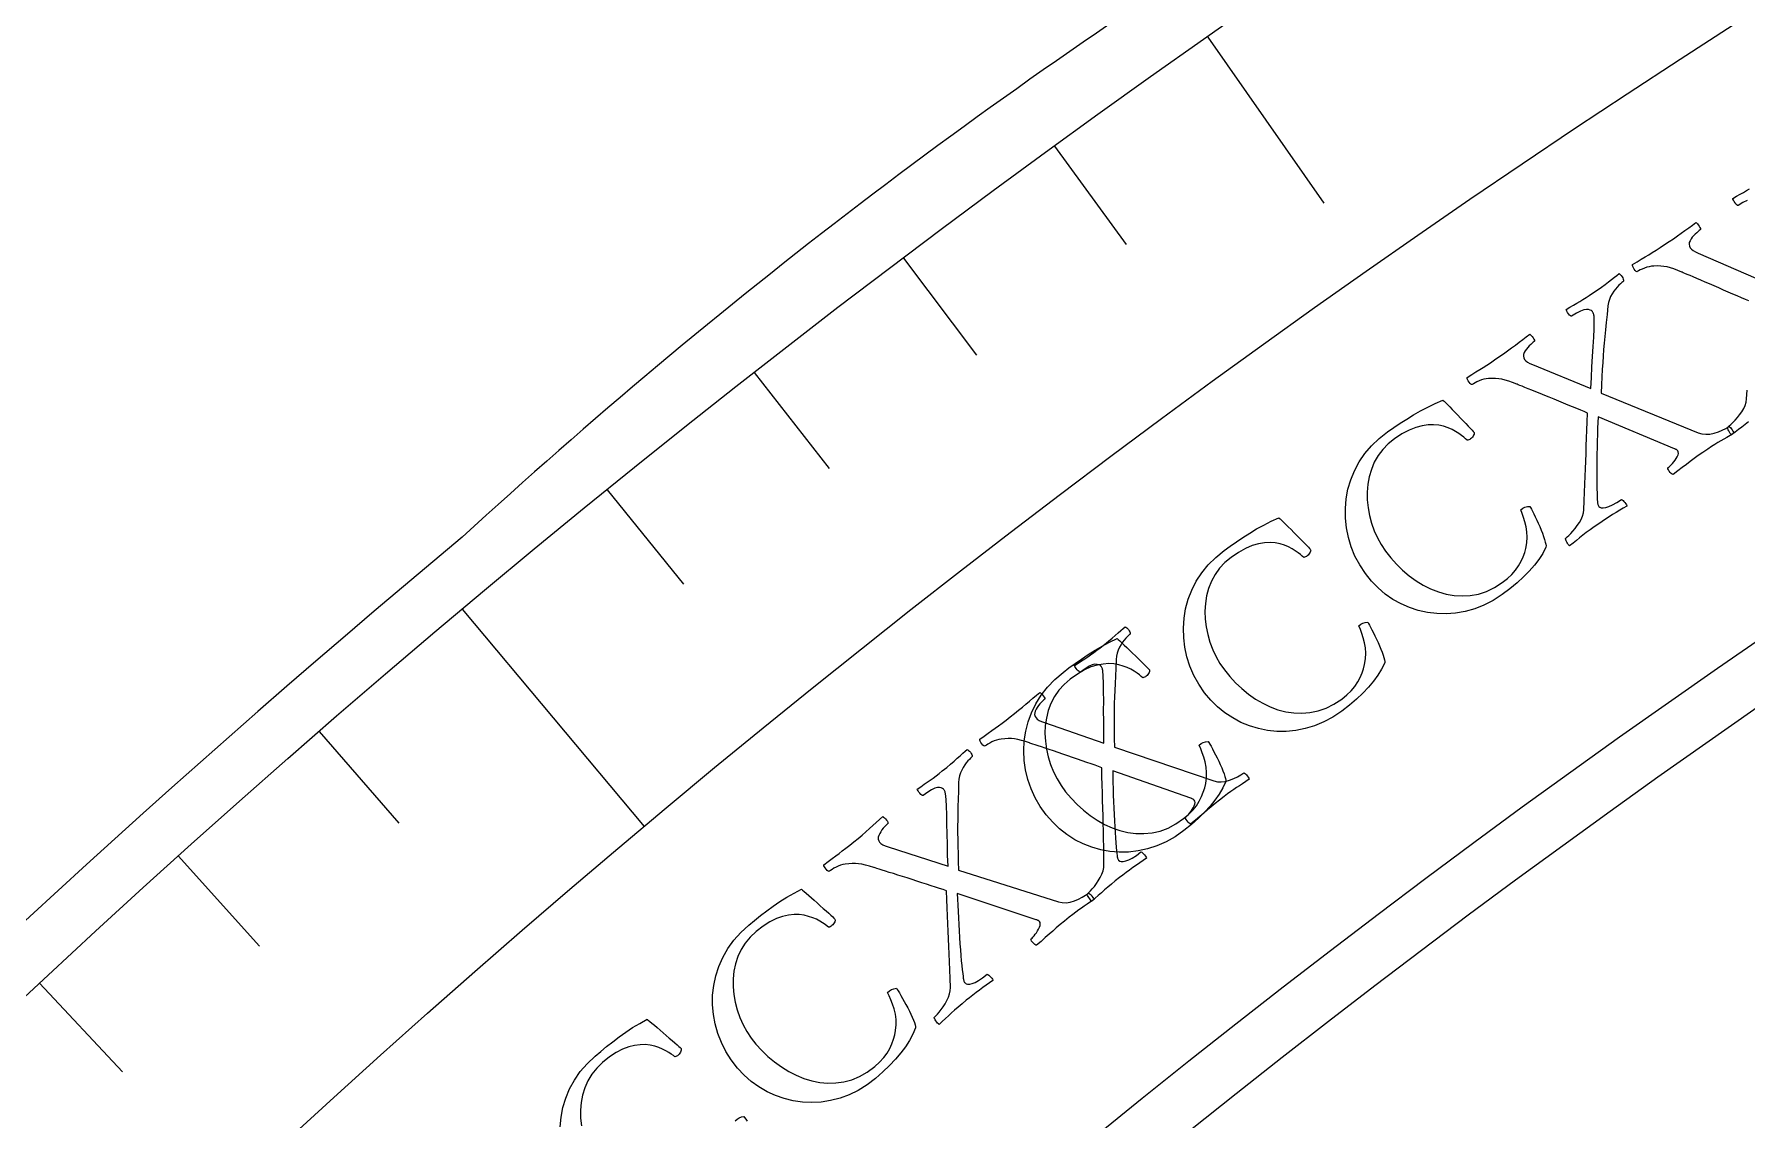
# Model space of a CAD drawing. Header units: millimetres. Extents: x -76 to 76, y -76 to 86.
# Drawn here: x -51.6 to -39.59, y 54.34 to 61.96 of the extents above; entities that cross this region are included whole.
import ezdxf

# ---------------------------------------------------------------- set-up
doc = ezdxf.new("R2010")
doc.units = ezdxf.units.MM
for name, color, linetype in [('CUT_INNER', 6, 'Continuous'), ('CUT_OUTER', 1, 'Continuous'), ('ENGRAVE', 7, 'Continuous'), ('ENGRAVE_FINE', 8, 'Continuous'), ('TEXT', 5, 'Continuous')]:
    doc.layers.add(name, color=color, linetype=linetype)

msp = doc.modelspace()

# ---------------------------------------------------------------- linework, layer by layer
at = {"layer": 'CUT_INNER'}
msp.add_arc((0.0001, -0.0002), 69.5399, 92.274707, 357.539245, dxfattribs=at)
at = {"layer": 'CUT_OUTER'}
for centre, radius, start, end in [((-21.6708, 29.1178), 39.8042, 122.09009, 132.57587), ((-0.0065, 0.0056), 75.9914, 129.752458, 142.734774)]:
    msp.add_arc(centre, radius, start, end, dxfattribs=at)
at = {"layer": 'ENGRAVE'}
for points in [[(-43.3695, 61.9381), (-42.5543, 60.7739)], [(-48.6027, 57.9225), (-47.3238, 56.3983)]]:
    msp.add_lwpolyline(points, dxfattribs=at)
for radius in [75.6124, 73.6227, 69.9276]:
    msp.add_circle((0, 0), radius, dxfattribs=at)
at = {"layer": 'ENGRAVE_FINE'}
for points in [[(-44.4439, 61.1717), (-43.9426, 60.4819)], [(-45.5047, 60.3867), (-44.9915, 59.7057)], [(-46.5516, 59.5834), (-46.0267, 58.9114)], [(-47.5844, 58.7619), (-47.0478, 58.0992)], [(-49.6062, 57.0654), (-49.0468, 56.4218)], [(-50.5946, 56.191), (-50.024, 55.5573)], [(-51.5675, 55.2994), (-50.986, 54.6758)]]:
    msp.add_lwpolyline(points, dxfattribs=at)
at = {"layer": 'TEXT'}
for points in [[(-39.5847, 60.7926), (-39.6139, 60.7779), (-39.6482, 60.7569), (-39.652, 60.7574), (-39.6567, 60.7605), (-39.6624, 60.7664), (-39.669, 60.775), (-39.6754, 60.7844), (-39.6803, 60.7927), (-39.6836, 60.8), (-39.6855, 60.8062), (-39.6589, 60.821), (-39.6339, 60.835), (-39.6104, 60.8482), (-39.5885, 60.8605), (-39.5669, 60.8729)], [(-39.5723, 60.0862), (-39.5966, 60.0971), (-39.6237, 60.1089), (-39.6535, 60.1217), (-39.6849, 60.1351), (-39.7169, 60.1489), (-39.7495, 60.1631), (-39.7827, 60.1777), (-39.8157, 60.1922), (-39.8477, 60.2061), (-39.8787, 60.2194), (-39.9086, 60.2321), (-39.9367, 60.2439), (-39.9621, 60.2546), (-39.9849, 60.2642), (-40.005, 60.2727), (-40.0215, 60.2796), (-40.0332, 60.2846), (-40.0403, 60.2875), (-40.0426, 60.2885), (-40.0713, 60.3009), (-40.0979, 60.3111), (-40.1227, 60.3191), (-40.1455, 60.3248), (-40.1677, 60.3287), (-40.1907, 60.3311), (-40.2145, 60.332), (-40.239, 60.3314), (-40.2555, 60.33), (-40.272, 60.327), (-40.2886, 60.3225), (-40.3054, 60.3165), (-40.3212, 60.3099), (-40.3347, 60.3037), (-40.346, 60.2977), (-40.3552, 60.2922), (-40.3592, 60.2914), (-40.3641, 60.2939), (-40.3699, 60.2996), (-40.3765, 60.3086), (-40.3826, 60.3186), (-40.3866, 60.3274), (-40.3885, 60.3351), (-40.3883, 60.3416), (-40.3566, 60.3615), (-40.3272, 60.3796), (-40.3, 60.3961), (-40.2752, 60.4108), (-40.2503, 60.4257), (-40.2234, 60.4424), (-40.1943, 60.461), (-40.1631, 60.4816), (-40.1631, 60.4816), (-40.1316, 60.5027), (-40.1016, 60.5233), (-40.0732, 60.5433), (-40.0463, 60.5628), (-40.0203, 60.5818), (-39.9944, 60.6005), (-39.9687, 60.619), (-39.9432, 60.6372), (-39.9387, 60.6338), (-39.9334, 60.6283), (-39.9275, 60.6208), (-39.9208, 60.6112), (-39.9152, 60.6016), (-39.9121, 60.594), (-39.9117, 60.5885), (-39.914, 60.5851), (-39.9209, 60.5802), (-39.929, 60.5737), (-39.9383, 60.5655), (-39.9488, 60.5558), (-39.9594, 60.545), (-39.969, 60.5336), (-39.9775, 60.5216), (-39.985, 60.509), (-39.9901, 60.4963), (-39.9916, 60.4839), (-39.9895, 60.4719), (-39.9837, 60.4602), (-39.9754, 60.4506), (-39.9633, 60.4412), (-39.9476, 60.432), (-39.9282, 60.423), (-39.5225, 60.2473)], [(-39.5746, 59.2369), (-39.5988, 59.2191), (-39.6218, 59.2017), (-39.6452, 59.1839), (-39.6689, 59.1656), (-39.693, 59.147), (-39.6977, 59.1511), (-39.7025, 59.1569), (-39.7073, 59.1645), (-39.7122, 59.1738), (-39.7165, 59.1829), (-39.7197, 59.1902), (-39.7217, 59.1955), (-39.7226, 59.1988), (-39.7176, 59.2027), (-39.7094, 59.2099), (-39.6981, 59.2203), (-39.6837, 59.2338), (-39.6679, 59.2499), (-39.6523, 59.2677), (-39.6369, 59.2872), (-39.6217, 59.3086), (-39.6083, 59.3308), (-39.5984, 59.3532), (-39.5918, 59.3757), (-39.5887, 59.3983), (-39.5845, 59.4611)], [(-47.9131, 54.2898), (-47.9072, 54.3579), (-47.8943, 54.425), (-47.8744, 54.4908), (-47.8475, 54.5555), (-47.8136, 54.618), (-47.7726, 54.6772), (-47.7247, 54.7331), (-47.6696, 54.7857), (-47.6696, 54.7857), (-47.6298, 54.8197), (-47.5883, 54.8536), (-47.5452, 54.8874), (-47.5005, 54.9212), (-47.4541, 54.9543), (-47.4059, 54.986), (-47.3561, 55.0163), (-47.3045, 55.0453), (-47.3024, 55.0435), (-47.296, 55.0382), (-47.2853, 55.0294), (-47.2704, 55.0171), (-47.2527, 55.0024), (-47.2337, 54.9863), (-47.2133, 54.9689), (-47.1917, 54.9502), (-47.1699, 54.9313), (-47.149, 54.9133), (-47.1292, 54.8962), (-47.1102, 54.8801), (-47.0938, 54.866), (-47.0812, 54.8549), (-47.0726, 54.847), (-47.0679, 54.8422), (-47.0651, 54.839), (-47.0639, 54.8344), (-47.0644, 54.8284), (-47.0665, 54.821), (-47.0699, 54.8132), (-47.0742, 54.806), (-47.0793, 54.7995), (-47.0854, 54.7936), (-47.0911, 54.7891), (-47.097, 54.7857), (-47.103, 54.7832), (-47.1091, 54.7816), (-47.1199, 54.7898), (-47.134, 54.7995), (-47.1512, 54.8106), (-47.1716, 54.8231), (-47.1951, 54.8355), (-47.2213, 54.8463), (-47.2503, 54.8553), (-47.2822, 54.8626), (-47.3165, 54.8667), (-47.3531, 54.8663), (-47.392, 54.8612), (-47.4332, 54.8516), (-47.4764, 54.8357), (-47.5214, 54.8121), (-47.5682, 54.7807), (-47.6169, 54.7415), (-47.6576, 54.7017), (-47.6919, 54.6588), (-47.7199, 54.6128), (-47.7416, 54.5636), (-47.7573, 54.5122), (-47.7674, 54.4597), (-47.772, 54.406), (-47.7711, 54.3511), (-47.765, 54.2961)], [(-46.6862, 54.3323), (-46.6731, 54.3442), (-46.6586, 54.3532), (-46.6426, 54.3592), (-46.6251, 54.3623), (-46.6194, 54.3549), (-46.612, 54.3441), (-46.6029, 54.3299)]]:
    msp.add_lwpolyline(points, dxfattribs=at)
for points in [[(-41.3256, 59.6933), (-41.2945, 59.715), (-41.2649, 59.7362), (-41.2369, 59.7568), (-41.2104, 59.7767), (-41.1848, 59.7962), (-41.1593, 59.8155), (-41.134, 59.8344), (-41.1087, 59.8531), (-41.1042, 59.8498), (-41.0988, 59.8445), (-41.0928, 59.837), (-41.0859, 59.8276), (-41.0801, 59.818), (-41.0769, 59.8106), (-41.0764, 59.8051), (-41.0786, 59.8017), (-41.0854, 59.7966), (-41.0934, 59.7899), (-41.1025, 59.7816), (-41.1128, 59.7717), (-41.1232, 59.7607), (-41.1326, 59.7491), (-41.1408, 59.7369), (-41.1481, 59.7242), (-41.153, 59.7114), (-41.1542, 59.699), (-41.1518, 59.687), (-41.1458, 59.6754), (-41.1373, 59.6659), (-41.1251, 59.6567), (-41.1092, 59.6479), (-41.0896, 59.6393), (-40.6806, 59.4715), (-40.677, 59.5487), (-40.6732, 59.6238), (-40.6692, 59.6969), (-40.6649, 59.7677), (-40.6612, 59.8334), (-40.6589, 59.8907), (-40.6581, 59.9396), (-40.6586, 59.9802), (-40.6592, 59.9862), (-40.6604, 59.9918), (-40.6621, 59.9971), (-40.6643, 60.002), (-40.6666, 60.0062), (-40.6684, 60.0095), (-40.6697, 60.0118), (-40.6706, 60.0131), (-40.6762, 60.0186), (-40.6849, 60.0227), (-40.6965, 60.0254), (-40.711, 60.0268), (-40.7297, 60.0243), (-40.7534, 60.0154), (-40.7822, 60.0001), (-40.8162, 59.9785), (-40.8199, 59.9789), (-40.8247, 59.982), (-40.8305, 59.9878), (-40.8373, 59.9962), (-40.8439, 60.0055), (-40.8489, 60.0137), (-40.8524, 60.0209), (-40.8544, 60.027), (-40.8281, 60.0424), (-40.8034, 60.0569), (-40.7801, 60.0705), (-40.7584, 60.0832), (-40.7371, 60.096), (-40.715, 60.1098), (-40.6921, 60.1246), (-40.6684, 60.1404), (-40.6359, 60.1626), (-40.6065, 60.1835), (-40.58, 60.203), (-40.5564, 60.2211), (-40.5353, 60.2377), (-40.5161, 60.2527), (-40.4987, 60.2662), (-40.4831, 60.278), (-40.4787, 60.2749), (-40.4737, 60.2703), (-40.4682, 60.2641), (-40.4621, 60.2563), (-40.4567, 60.248), (-40.4533, 60.2399), (-40.4518, 60.232), (-40.4523, 60.2245), (-40.457, 60.2209), (-40.4639, 60.2151), (-40.473, 60.207), (-40.4842, 60.1966), (-40.4965, 60.1842), (-40.5085, 60.1701), (-40.5203, 60.1541), (-40.5319, 60.1364), (-40.5423, 60.1171), (-40.5507, 60.0965), (-40.557, 60.0745), (-40.5613, 60.0512), (-40.5673, 59.9913), (-40.5729, 59.9355), (-40.5782, 59.8838), (-40.5831, 59.8362), (-40.5875, 59.7906), (-40.5915, 59.7451), (-40.595, 59.6995), (-40.5979, 59.654), (-40.6006, 59.6063), (-40.6033, 59.5545), (-40.606, 59.4985), (-40.6087, 59.4382), (-39.9269, 59.1612), (-39.9014, 59.1534), (-39.8744, 59.1505), (-39.8459, 59.1524), (-39.8158, 59.1592), (-39.7862, 59.169), (-39.7591, 59.1801), (-39.7344, 59.1923), (-39.7121, 59.2059), (-39.7069, 59.2031), (-39.7015, 59.1982), (-39.6959, 59.1913), (-39.6899, 59.1823), (-39.6846, 59.1733), (-39.6807, 59.1661), (-39.6782, 59.1609), (-39.6772, 59.1576), (-39.7029, 59.1428), (-39.7268, 59.1291), (-39.7488, 59.1164), (-39.769, 59.1048), (-39.7892, 59.0929), (-39.8111, 59.0794), (-39.8348, 59.0641), (-39.8602, 59.0472), (-39.8949, 59.0236), (-39.927, 59.0011), (-39.9566, 58.9799), (-39.9836, 58.9599), (-40.0105, 58.9396), (-40.0396, 58.9177), (-40.0709, 58.8941), (-40.1044, 58.8688), (-40.1105, 58.8711), (-40.1169, 58.8758), (-40.1236, 58.8828), (-40.1306, 58.8921), (-40.1364, 58.9016), (-40.1396, 58.9091), (-40.1401, 58.9146), (-40.1379, 58.918), (-40.1321, 58.9224), (-40.1251, 58.9287), (-40.1168, 58.9367), (-40.1074, 58.9465), (-40.0978, 58.9574), (-40.0891, 58.9689), (-40.0812, 58.9809), (-40.0742, 58.9935), (-40.069, 59.0057), (-40.0669, 59.0167), (-40.0678, 59.0265), (-40.0717, 59.035), (-40.0731, 59.0368), (-40.0752, 59.0387), (-40.0777, 59.0408), (-40.0809, 59.0429), (-40.0842, 59.0449), (-40.0874, 59.0465), (-40.0905, 59.0476), (-40.0936, 59.0484), (-40.6306, 59.2738), (-40.6324, 59.2342), (-40.634, 59.1926), (-40.6354, 59.149), (-40.6365, 59.1035), (-40.6374, 59.0573), (-40.6382, 59.0117), (-40.6388, 58.9667), (-40.6394, 58.9222), (-40.6396, 58.8793), (-40.6396, 58.8393), (-40.6392, 58.8022), (-40.6385, 58.7678), (-40.6376, 58.7374), (-40.6367, 58.7121), (-40.6358, 58.6921), (-40.635, 58.6771), (-40.6346, 58.6745), (-40.6342, 58.6712), (-40.6336, 58.6674), (-40.633, 58.663), (-40.632, 58.6584), (-40.6304, 58.6538), (-40.6283, 58.6493), (-40.6256, 58.6449), (-40.6184, 58.6385), (-40.6077, 58.6349), (-40.5936, 58.6343), (-40.576, 58.6365), (-40.5546, 58.6428), (-40.5292, 58.6544), (-40.4996, 58.6711), (-40.466, 58.6931), (-40.4607, 58.6905), (-40.4549, 58.6859), (-40.4486, 58.6795), (-40.4418, 58.6711), (-40.4357, 58.6626), (-40.4315, 58.6556), (-40.4291, 58.6503), (-40.4287, 58.6465), (-40.4535, 58.632), (-40.4784, 58.6171), (-40.5034, 58.602), (-40.5286, 58.5866), (-40.5536, 58.571), (-40.5782, 58.5552), (-40.6023, 58.5392), (-40.626, 58.523), (-40.6577, 58.5008), (-40.6867, 58.4798), (-40.7132, 58.4602), (-40.737, 58.4419), (-40.7596, 58.4241), (-40.7827, 58.4058), (-40.806, 58.3872), (-40.8298, 58.3681), (-40.8346, 58.3721), (-40.8395, 58.3778), (-40.8445, 58.3853), (-40.8495, 58.3944), (-40.854, 58.4035), (-40.8573, 58.4107), (-40.8595, 58.4159), (-40.8604, 58.4193), (-40.8554, 58.4233), (-40.8474, 58.4306), (-40.8363, 58.4412), (-40.8222, 58.455), (-40.8067, 58.4714), (-40.7914, 58.4895), (-40.7764, 58.5093), (-40.7616, 58.531), (-40.7487, 58.5535), (-40.7392, 58.5761), (-40.7331, 58.5987), (-40.7303, 58.6213), (-40.7274, 58.6842), (-40.7247, 58.7443), (-40.7223, 58.8015), (-40.7201, 58.856), (-40.7182, 58.9091), (-40.7164, 58.9623), (-40.7148, 59.0155), (-40.7133, 59.0687), (-40.7117, 59.1231), (-40.7099, 59.1797), (-40.7078, 59.2387), (-40.7054, 59.2998), (-40.7273, 59.3094), (-40.7518, 59.3199), (-40.7791, 59.3312), (-40.8091, 59.3433), (-40.8408, 59.3561), (-40.8731, 59.3693), (-40.906, 59.3829), (-40.9395, 59.3968), (-40.9727, 59.4107), (-41.005, 59.424), (-41.0362, 59.4366), (-41.0664, 59.4487), (-41.0947, 59.46), (-41.1203, 59.4702), (-41.1433, 59.4794), (-41.1636, 59.4875), (-41.1801, 59.4941), (-41.192, 59.4988), (-41.1991, 59.5017), (-41.2014, 59.5026), (-41.2303, 59.5145), (-41.2572, 59.5241), (-41.2821, 59.5316), (-41.305, 59.5369), (-41.3272, 59.5404), (-41.3503, 59.5423), (-41.3741, 59.5428), (-41.3986, 59.5417), (-41.415, 59.5399), (-41.4315, 59.5366), (-41.4481, 59.5318), (-41.4647, 59.5255), (-41.4803, 59.5186), (-41.4937, 59.5121), (-41.505, 59.5059), (-41.514, 59.5002), (-41.518, 59.4994), (-41.523, 59.5017), (-41.5288, 59.5074), (-41.5357, 59.5162), (-41.5419, 59.5261), (-41.5461, 59.5349), (-41.5481, 59.5425), (-41.5481, 59.549), (-41.5168, 59.5695), (-41.4877, 59.5882), (-41.4609, 59.6051), (-41.4363, 59.6204), (-41.4118, 59.6357), (-41.3852, 59.653), (-41.3564, 59.6722), (-41.3256, 59.6933)], [(-42.1072, 59.168), (-42.0643, 59.1979), (-42.0197, 59.2276), (-41.9735, 59.2571), (-41.9257, 59.2863), (-41.8763, 59.3148), (-41.8253, 59.3416), (-41.7727, 59.3669), (-41.7186, 59.3907), (-41.7166, 59.3888), (-41.7108, 59.3829), (-41.701, 59.3731), (-41.6874, 59.3594), (-41.6712, 59.343), (-41.6538, 59.3252), (-41.6353, 59.3059), (-41.6156, 59.2852), (-41.5957, 59.2642), (-41.5767, 59.2443), (-41.5586, 59.2253), (-41.5413, 59.2074), (-41.5263, 59.1917), (-41.5149, 59.1795), (-41.5071, 59.1708), (-41.5028, 59.1656), (-41.5004, 59.1621), (-41.4997, 59.1574), (-41.5008, 59.1515), (-41.5036, 59.1443), (-41.5077, 59.1369), (-41.5126, 59.1302), (-41.5184, 59.1242), (-41.525, 59.1189), (-41.5312, 59.115), (-41.5373, 59.1122), (-41.5435, 59.1103), (-41.5497, 59.1093), (-41.5597, 59.1185), (-41.5728, 59.1295), (-41.5889, 59.1422), (-41.608, 59.1567), (-41.6301, 59.1713), (-41.6552, 59.1846), (-41.6832, 59.1964), (-41.7141, 59.2067), (-41.7479, 59.2142), (-41.7844, 59.2173), (-41.8236, 59.2161), (-41.8655, 59.2105), (-41.91, 59.1989), (-41.9571, 59.1798), (-42.0068, 59.1531), (-42.059, 59.1188), (-42.1034, 59.0832), (-42.1418, 59.0439), (-42.1741, 59.0008), (-42.2005, 58.9539), (-42.2211, 58.9043), (-42.2363, 58.853), (-42.2461, 58.8), (-42.2505, 58.7453), (-42.2499, 58.69), (-42.2445, 58.6351), (-42.2345, 58.5806), (-42.2197, 58.5265), (-42.2008, 58.4739), (-42.1782, 58.4237), (-42.152, 58.3761), (-42.1221, 58.3309), (-42.0851, 58.2832), (-42.0451, 58.2384), (-42.002, 58.1964), (-41.956, 58.1572), (-41.9075, 58.1218), (-41.8572, 58.0912), (-41.8052, 58.0652), (-41.7513, 58.044), (-41.6963, 58.0283), (-41.6406, 58.0189), (-41.5843, 58.0158), (-41.5273, 58.019), (-41.4703, 58.0294), (-41.4139, 58.0481), (-41.3579, 58.075), (-41.3025, 58.1101), (-41.2662, 58.1382), (-41.235, 58.1672), (-41.2088, 58.1971), (-41.1877, 58.228), (-41.1706, 58.2592), (-41.1565, 58.2898), (-41.1454, 58.3199), (-41.1373, 58.3495), (-41.1303, 58.3892), (-41.1277, 58.4278), (-41.1294, 58.4652), (-41.1355, 58.5015), (-41.144, 58.5358), (-41.1531, 58.5671), (-41.1626, 58.5955), (-41.1726, 58.6209), (-41.1585, 58.6315), (-41.1432, 58.639), (-41.1266, 58.6435), (-41.1089, 58.6448), (-41.104, 58.6369), (-41.0977, 58.6255), (-41.09, 58.6104), (-41.0809, 58.5918), (-41.071, 58.5709), (-41.0609, 58.549), (-41.0506, 58.5262), (-41.0401, 58.5023), (-41.03, 58.4784), (-41.021, 58.4557), (-41.013, 58.4339), (-41.0061, 58.4132), (-41.0006, 58.3946), (-40.9971, 58.3793), (-40.9955, 58.3671), (-40.9958, 58.3581), (-41.019, 58.315), (-41.0462, 58.2726), (-41.0775, 58.2309), (-41.1128, 58.1899), (-41.1527, 58.1491), (-41.198, 58.1081), (-41.2485, 58.0668), (-41.3044, 58.0253), (-41.3671, 57.9848), (-41.431, 57.9516), (-41.4963, 57.9257), (-41.563, 57.9071), (-41.63, 57.8954), (-41.6965, 57.8903), (-41.7624, 57.8918), (-41.8278, 57.8998), (-41.8917, 57.9141), (-41.9534, 57.9342), (-42.0129, 57.9602), (-42.0701, 57.992), (-42.1243, 58.0294), (-42.1746, 58.0721), (-42.221, 58.1201), (-42.2636, 58.1733), (-42.3034, 58.2337), (-42.3365, 58.296), (-42.363, 58.3604), (-42.3829, 58.4268), (-42.3962, 58.4944), (-42.4032, 58.5621), (-42.4037, 58.63), (-42.3978, 58.6981), (-42.3853, 58.7654), (-42.366, 58.8308), (-42.3398, 58.8944), (-42.3067, 58.9562), (-42.2669, 59.0151), (-42.2203, 59.07), (-42.1671, 59.121), (-42.1072, 59.168)], [(-43.2544, 58.3346), (-43.212, 58.3654), (-43.168, 58.3959), (-43.1224, 58.4263), (-43.0752, 58.4565), (-43.0263, 58.4859), (-42.9759, 58.5137), (-42.9238, 58.5401), (-42.8702, 58.5649), (-42.8682, 58.563), (-42.8622, 58.5572), (-42.8523, 58.5476), (-42.8383, 58.5342), (-42.8218, 58.5181), (-42.8041, 58.5006), (-42.7852, 58.4817), (-42.7651, 58.4614), (-42.7448, 58.4408), (-42.7254, 58.4213), (-42.7069, 58.4027), (-42.6893, 58.3851), (-42.674, 58.3697), (-42.6624, 58.3578), (-42.6544, 58.3492), (-42.65, 58.3441), (-42.6475, 58.3406), (-42.6467, 58.3359), (-42.6477, 58.33), (-42.6504, 58.3227), (-42.6543, 58.3152), (-42.6592, 58.3084), (-42.6648, 58.3023), (-42.6713, 58.2969), (-42.6774, 58.2929), (-42.6835, 58.2899), (-42.6896, 58.2879), (-42.6958, 58.2868), (-42.706, 58.2959), (-42.7193, 58.3066), (-42.7356, 58.319), (-42.755, 58.3331), (-42.7774, 58.3473), (-42.8027, 58.36), (-42.8309, 58.3713), (-42.8621, 58.3811), (-42.896, 58.3879), (-42.9326, 58.3903), (-42.9717, 58.3883), (-43.0135, 58.3818), (-43.0578, 58.3694), (-43.1045, 58.3494), (-43.1537, 58.3217), (-43.2052, 58.2864), (-43.2489, 58.25), (-43.2865, 58.2099), (-43.318, 58.1661), (-43.3434, 58.1188), (-43.3631, 58.0688), (-43.3773, 58.0172), (-43.386, 57.964), (-43.3894, 57.9093), (-43.3876, 57.8539), (-43.3812, 57.7991), (-43.3701, 57.7448), (-43.3543, 57.6911), (-43.3344, 57.6388), (-43.3108, 57.5891), (-43.2837, 57.542), (-43.2529, 57.4974), (-43.215, 57.4505), (-43.1741, 57.4064), (-43.1302, 57.3653), (-43.0834, 57.327), (-43.0343, 57.2926), (-42.9834, 57.2629), (-42.9308, 57.238), (-42.8766, 57.2178), (-42.8212, 57.2032), (-42.7654, 57.1948), (-42.709, 57.1928), (-42.6521, 57.1972), (-42.5953, 57.2087), (-42.5393, 57.2285), (-42.4839, 57.2565), (-42.4291, 57.2927), (-42.3934, 57.3214), (-42.3628, 57.351), (-42.3372, 57.3815), (-42.3166, 57.4128), (-42.3001, 57.4443), (-42.2866, 57.4752), (-42.2761, 57.5055), (-42.2687, 57.5352), (-42.2624, 57.575), (-42.2605, 57.6137), (-42.263, 57.6511), (-42.2698, 57.6873), (-42.279, 57.7214), (-42.2886, 57.7525), (-42.2987, 57.7807), (-42.3093, 57.8059), (-42.2953, 57.8168), (-42.2801, 57.8246), (-42.2637, 57.8293), (-42.2461, 57.8311), (-42.2409, 57.8233), (-42.2344, 57.8119), (-42.2264, 57.7971), (-42.217, 57.7786), (-42.2067, 57.7579), (-42.1962, 57.7362), (-42.1854, 57.7135), (-42.1744, 57.6899), (-42.1639, 57.6663), (-42.1544, 57.6436), (-42.146, 57.6221), (-42.1387, 57.6015), (-42.1329, 57.583), (-42.1291, 57.5677), (-42.1272, 57.5556), (-42.1274, 57.5466), (-42.1497, 57.503), (-42.1761, 57.4601), (-42.2065, 57.4178), (-42.241, 57.3761), (-42.2801, 57.3346), (-42.3246, 57.2927), (-42.3743, 57.2505), (-42.4294, 57.2078), (-42.4912, 57.1661), (-42.5545, 57.1317), (-42.6193, 57.1045), (-42.6856, 57.0846), (-42.7524, 57.0716), (-42.8188, 57.0652), (-42.8847, 57.0654), (-42.9502, 57.0721), (-43.0144, 57.0852), (-43.0765, 57.1041), (-43.1364, 57.1289), (-43.1943, 57.1596), (-43.2492, 57.196), (-43.3003, 57.2377), (-43.3477, 57.2847), (-43.3913, 57.3371), (-43.4322, 57.3967), (-43.4666, 57.4584), (-43.4944, 57.5222), (-43.5155, 57.5882), (-43.5301, 57.6555), (-43.5384, 57.7231), (-43.5403, 57.791), (-43.5357, 57.8592), (-43.5246, 57.9267), (-43.5065, 57.9925), (-43.4815, 58.0566), (-43.4497, 58.119), (-43.411, 58.1787), (-43.3655, 58.2345), (-43.3133, 58.2865), (-43.2544, 58.3346)], [(-44.7551, 57.1671), (-44.7253, 57.1906), (-44.697, 57.2135), (-44.6703, 57.2357), (-44.645, 57.2571), (-44.6206, 57.2781), (-44.5962, 57.2988), (-44.572, 57.3193), (-44.548, 57.3394), (-44.5432, 57.3364), (-44.5376, 57.3313), (-44.5311, 57.3243), (-44.5237, 57.3152), (-44.5173, 57.306), (-44.5137, 57.2988), (-44.5128, 57.2933), (-44.5148, 57.2898), (-44.5213, 57.2843), (-44.5289, 57.2771), (-44.5375, 57.2683), (-44.5473, 57.2578), (-44.557, 57.2462), (-44.5656, 57.2341), (-44.5732, 57.2215), (-44.5797, 57.2083), (-44.5838, 57.1953), (-44.5843, 57.1828), (-44.5812, 57.171), (-44.5746, 57.1598), (-44.5655, 57.1508), (-44.5528, 57.1424), (-44.5364, 57.1344), (-44.5163, 57.127), (-44.0982, 56.9835), (-44.0991, 57.0608), (-44.0998, 57.136), (-44.1, 57.2091), (-44.0999, 57.2802), (-44.1001, 57.3459), (-44.1012, 57.4032), (-44.1031, 57.4521), (-44.1061, 57.4926), (-44.107, 57.4986), (-44.1085, 57.5041), (-44.1105, 57.5093), (-44.113, 57.514), (-44.1156, 57.5181), (-44.1176, 57.5213), (-44.119, 57.5235), (-44.1199, 57.5248), (-44.1259, 57.5299), (-44.1348, 57.5335), (-44.1465, 57.5356), (-44.1611, 57.5361), (-44.1796, 57.5325), (-44.2027, 57.5222), (-44.2306, 57.5053), (-44.2632, 57.4817), (-44.267, 57.4819), (-44.272, 57.4847), (-44.2781, 57.4901), (-44.2854, 57.4981), (-44.2925, 57.507), (-44.298, 57.5149), (-44.3019, 57.5219), (-44.3043, 57.5279), (-44.2789, 57.5448), (-44.2551, 57.5607), (-44.2327, 57.5757), (-44.2118, 57.5896), (-44.1912, 57.6037), (-44.1699, 57.6187), (-44.1479, 57.6348), (-44.1252, 57.652), (-44.0941, 57.6761), (-44.0659, 57.6986), (-44.0406, 57.7196), (-44.0182, 57.7391), (-43.9981, 57.7569), (-43.9798, 57.773), (-43.9632, 57.7875), (-43.9484, 57.8003), (-43.9437, 57.7974), (-43.9385, 57.7931), (-43.9326, 57.7872), (-43.9261, 57.7798), (-43.9202, 57.7718), (-43.9163, 57.7639), (-43.9144, 57.7561), (-43.9145, 57.7486), (-43.9189, 57.7448), (-43.9254, 57.7386), (-43.934, 57.7299), (-43.9447, 57.7189), (-43.9562, 57.7058), (-43.9673, 57.691), (-43.9782, 57.6744), (-43.9887, 57.656), (-43.998, 57.6361), (-44.0051, 57.615), (-44.0102, 57.5927), (-44.0131, 57.5692), (-44.0155, 57.5091), (-44.0179, 57.453), (-44.0201, 57.4011), (-44.0222, 57.3533), (-44.024, 57.3075), (-44.0253, 57.2618), (-44.0261, 57.2161), (-44.0263, 57.1705), (-44.0262, 57.1228), (-44.0259, 57.0709), (-44.0253, 57.0148), (-44.0244, 56.9545), (-43.3276, 56.7179), (-43.3017, 56.7117), (-43.2745, 56.7103), (-43.2462, 56.7139), (-43.2166, 56.7225), (-43.1876, 56.734), (-43.1612, 56.7466), (-43.1372, 56.7603), (-43.1157, 56.7751), (-43.1105, 56.7726), (-43.1048, 56.7681), (-43.0987, 56.7615), (-43.0923, 56.7529), (-43.0864, 56.7442), (-43.0821, 56.7373), (-43.0793, 56.7322), (-43.0781, 56.729), (-43.1029, 56.7127), (-43.1259, 56.6976), (-43.1472, 56.6837), (-43.1667, 56.6709), (-43.1861, 56.6579), (-43.2072, 56.6431), (-43.23, 56.6265), (-43.2543, 56.6081), (-43.2875, 56.5825), (-43.3183, 56.5582), (-43.3466, 56.5352), (-43.3724, 56.5137), (-43.3981, 56.4919), (-43.4258, 56.4683), (-43.4557, 56.4429), (-43.4877, 56.4156), (-43.4938, 56.4176), (-43.5005, 56.4219), (-43.5076, 56.4285), (-43.5151, 56.4374), (-43.5215, 56.4466), (-43.5251, 56.4538), (-43.526, 56.4592), (-43.524, 56.4628), (-43.5184, 56.4676), (-43.5118, 56.4742), (-43.504, 56.4827), (-43.4952, 56.493), (-43.4863, 56.5045), (-43.4782, 56.5165), (-43.4711, 56.5289), (-43.4648, 56.5419), (-43.4604, 56.5544), (-43.4589, 56.5655), (-43.4603, 56.5752), (-43.4647, 56.5835), (-43.4663, 56.5852), (-43.4684, 56.587), (-43.4711, 56.5889), (-43.4743, 56.5908), (-43.4778, 56.5926), (-43.4811, 56.594), (-43.4843, 56.595), (-43.4873, 56.5956), (-44.0367, 56.7891), (-44.0362, 56.7494), (-44.0353, 56.7078), (-44.0341, 56.6642), (-44.0325, 56.6187), (-44.0308, 56.5726), (-44.0289, 56.527), (-44.0269, 56.482), (-44.0248, 56.4375), (-44.0226, 56.3948), (-44.0202, 56.3549), (-44.0176, 56.3178), (-44.0149, 56.2835), (-44.0122, 56.2532), (-44.0098, 56.228), (-44.0078, 56.208), (-44.0061, 56.1932), (-44.0055, 56.1906), (-44.0049, 56.1874), (-44.0041, 56.1836), (-44.0032, 56.1792), (-44.002, 56.1746), (-44.0002, 56.1701), (-43.9977, 56.1658), (-43.9948, 56.1615), (-43.9872, 56.1556), (-43.9764, 56.1527), (-43.9622, 56.1528), (-43.9448, 56.1561), (-43.9238, 56.1637), (-43.8991, 56.1767), (-43.8706, 56.1951), (-43.8383, 56.2191), (-43.8329, 56.2167), (-43.8268, 56.2125), (-43.8201, 56.2065), (-43.8129, 56.1985), (-43.8062, 56.1903), (-43.8016, 56.1837), (-43.799, 56.1785), (-43.7984, 56.1748), (-43.8222, 56.1587), (-43.8462, 56.1425), (-43.8703, 56.1259), (-43.8946, 56.1091), (-43.9186, 56.092), (-43.9422, 56.0748), (-43.9654, 56.0574), (-43.988, 56.0399), (-44.0184, 56.0158), (-44.0461, 55.9932), (-44.0714, 55.9721), (-44.0941, 55.9524), (-44.1157, 55.9333), (-44.1376, 55.9137), (-44.1598, 55.8937), (-44.1824, 55.8732), (-44.1874, 55.8769), (-44.1926, 55.8824), (-44.1981, 55.8895), (-44.2036, 55.8984), (-44.2087, 55.9072), (-44.2124, 55.9142), (-44.2148, 55.9193), (-44.216, 55.9225), (-44.2112, 55.9269), (-44.2036, 55.9346), (-44.1932, 55.9459), (-44.1799, 55.9605), (-44.1654, 55.9777), (-44.1512, 55.9967), (-44.1374, 56.0174), (-44.1239, 56.0398), (-44.1123, 56.0631), (-44.1041, 56.0862), (-44.0994, 56.1091), (-44.098, 56.1319), (-44.0987, 56.1948), (-44.0996, 56.2549), (-44.1005, 56.3123), (-44.1016, 56.3668), (-44.1028, 56.4199), (-44.1041, 56.4731), (-44.1056, 56.5263), (-44.1072, 56.5795), (-44.1088, 56.6339), (-44.1103, 56.6905), (-44.1117, 56.7495), (-44.1129, 56.8107), (-44.1353, 56.819), (-44.1604, 56.8279), (-44.1883, 56.8376), (-44.219, 56.848), (-44.2513, 56.859), (-44.2843, 56.8702), (-44.318, 56.8818), (-44.3522, 56.8938), (-44.3862, 56.9057), (-44.4192, 56.917), (-44.4511, 56.9279), (-44.4819, 56.9382), (-44.5109, 56.9478), (-44.5371, 56.9565), (-44.5605, 56.9642), (-44.5812, 56.9711), (-44.5982, 56.9768), (-44.6103, 56.9808), (-44.6175, 56.9832), (-44.62, 56.984), (-44.6495, 56.9942), (-44.6769, 57.0022), (-44.7021, 57.0082), (-44.7253, 57.0122), (-44.7477, 57.0143), (-44.7709, 57.0149), (-44.7946, 57.014), (-44.8191, 57.0115), (-44.8354, 57.0088), (-44.8516, 57.0045), (-44.8679, 56.9987), (-44.8841, 56.9914), (-44.8993, 56.9836), (-44.9123, 56.9763), (-44.9232, 56.9696), (-44.9318, 56.9633), (-44.9358, 56.9622), (-44.9409, 56.9643), (-44.9471, 56.9696), (-44.9544, 56.978), (-44.9612, 56.9875), (-44.9659, 56.996), (-44.9684, 57.0035), (-44.9687, 57.01), (-44.9387, 57.0323), (-44.9107, 57.0527), (-44.885, 57.0712), (-44.8613, 57.0878), (-44.8377, 57.1046), (-44.8122, 57.1234), (-44.7846, 57.1442), (-44.7551, 57.1671)], [(-44.385, 57.479), (-44.3433, 57.5106), (-44.2999, 57.542), (-44.2549, 57.5733), (-44.2082, 57.6044), (-44.16, 57.6347), (-44.1101, 57.6636), (-44.0585, 57.6909), (-44.0054, 57.7168), (-44.0033, 57.7149), (-43.9973, 57.7092), (-43.9871, 57.6998), (-43.973, 57.6867), (-43.9561, 57.6709), (-43.9381, 57.6538), (-43.9188, 57.6353), (-43.8983, 57.6153), (-43.8776, 57.5952), (-43.8579, 57.576), (-43.839, 57.5578), (-43.8211, 57.5405), (-43.8055, 57.5255), (-43.7936, 57.5137), (-43.7854, 57.5053), (-43.781, 57.5003), (-43.7784, 57.4969), (-43.7775, 57.4922), (-43.7784, 57.4862), (-43.7809, 57.4789), (-43.7847, 57.4714), (-43.7894, 57.4645), (-43.7949, 57.4582), (-43.8013, 57.4527), (-43.8073, 57.4486), (-43.8134, 57.4455), (-43.8195, 57.4434), (-43.8257, 57.4422), (-43.836, 57.451), (-43.8495, 57.4614), (-43.866, 57.4735), (-43.8857, 57.4873), (-43.9084, 57.501), (-43.9339, 57.5133), (-43.9624, 57.524), (-43.9937, 57.5331), (-44.0278, 57.5393), (-44.0643, 57.541), (-44.1035, 57.5382), (-44.1451, 57.531), (-44.1891, 57.5176), (-44.2355, 57.4967), (-44.2841, 57.4681), (-44.3349, 57.4318), (-44.3779, 57.3945), (-44.4147, 57.3537), (-44.4453, 57.3093), (-44.4698, 57.2615), (-44.4885, 57.2111), (-44.5017, 57.1593), (-44.5094, 57.1059), (-44.5117, 57.0511), (-44.5089, 56.9958), (-44.5014, 56.9412), (-44.4892, 56.8871), (-44.4724, 56.8337), (-44.4514, 56.7818), (-44.4269, 56.7326), (-44.3988, 56.686), (-44.3672, 56.642), (-44.3284, 56.5958), (-44.2866, 56.5526), (-44.242, 56.5123), (-44.1944, 56.4749), (-44.1446, 56.4415), (-44.0932, 56.4128), (-44.0401, 56.3889), (-43.9855, 56.3698), (-43.9299, 56.3562), (-43.8739, 56.349), (-43.8175, 56.3481), (-43.7607, 56.3535), (-43.7041, 56.3662), (-43.6484, 56.3871), (-43.5936, 56.4162), (-43.5396, 56.4534), (-43.5044, 56.4829), (-43.4744, 56.513), (-43.4494, 56.544), (-43.4295, 56.5757), (-43.4136, 56.6075), (-43.4007, 56.6386), (-43.3908, 56.6691), (-43.3839, 56.699), (-43.3784, 56.739), (-43.3773, 56.7776), (-43.3805, 56.815), (-43.388, 56.851), (-43.3979, 56.8849), (-43.4081, 56.9159), (-43.4187, 56.9439), (-43.4298, 56.9689), (-43.4161, 56.98), (-43.401, 56.9881), (-43.3847, 56.9932), (-43.3671, 56.9952), (-43.3618, 56.9876), (-43.355, 56.9764), (-43.3467, 56.9616), (-43.3369, 56.9434), (-43.3263, 56.9229), (-43.3153, 56.9014), (-43.3041, 56.8789), (-43.2927, 56.8555), (-43.2817, 56.8321), (-43.2718, 56.8097), (-43.263, 56.7882), (-43.2552, 56.7678), (-43.2491, 56.7495), (-43.2449, 56.7342), (-43.2429, 56.7221), (-43.2428, 56.7131), (-43.2643, 56.6692), (-43.2899, 56.6257), (-43.3195, 56.5829), (-43.3531, 56.5405), (-43.3914, 56.4982), (-43.4351, 56.4555), (-43.484, 56.4123), (-43.5382, 56.3686), (-43.5992, 56.3257), (-43.6618, 56.29), (-43.7261, 56.2616), (-43.792, 56.2404), (-43.8585, 56.2261), (-43.9247, 56.2184), (-43.9906, 56.2172), (-44.0562, 56.2227), (-44.1207, 56.2345), (-44.1831, 56.2522), (-44.2436, 56.2758), (-44.302, 56.3054), (-44.3576, 56.3407), (-44.4095, 56.3814), (-44.4578, 56.4275), (-44.5024, 56.479), (-44.5445, 56.5378), (-44.5801, 56.5988), (-44.6091, 56.6621), (-44.6315, 56.7277), (-44.6475, 56.7947), (-44.6571, 56.8621), (-44.6603, 56.9299), (-44.6571, 56.9982), (-44.6472, 57.0659), (-44.6304, 57.132), (-44.6067, 57.1966), (-44.5761, 57.2596), (-44.5386, 57.32), (-44.4942, 57.3767), (-44.443, 57.4298), (-44.385, 57.479)], [(-45.8526, 56.2906), (-45.8233, 56.3147), (-45.7955, 56.3381), (-45.7692, 56.3608), (-45.7443, 56.3827), (-45.7203, 56.4042), (-45.6964, 56.4254), (-45.6726, 56.4463), (-45.6489, 56.4669), (-45.6441, 56.4639), (-45.6383, 56.459), (-45.6317, 56.4521), (-45.6241, 56.4431), (-45.6175, 56.4341), (-45.6138, 56.4269), (-45.6129, 56.4215), (-45.6148, 56.4179), (-45.6212, 56.4123), (-45.6286, 56.405), (-45.6371, 56.396), (-45.6466, 56.3853), (-45.6561, 56.3735), (-45.6645, 56.3612), (-45.6718, 56.3485), (-45.6781, 56.3352), (-45.6819, 56.3221), (-45.6822, 56.3096), (-45.6789, 56.2978), (-45.672, 56.2868), (-45.6628, 56.278), (-45.6499, 56.2698), (-45.6334, 56.2622), (-45.6131, 56.2551), (-45.1923, 56.1197), (-45.1948, 56.197), (-45.1968, 56.2722), (-45.1985, 56.3453), (-45.1998, 56.4163), (-45.2012, 56.482), (-45.2034, 56.5393), (-45.2063, 56.5882), (-45.21, 56.6286), (-45.2111, 56.6345), (-45.2127, 56.6401), (-45.2148, 56.6452), (-45.2174, 56.6499), (-45.22, 56.6539), (-45.2221, 56.657), (-45.2236, 56.6592), (-45.2245, 56.6605), (-45.2306, 56.6655), (-45.2395, 56.6689), (-45.2513, 56.6708), (-45.2659, 56.671), (-45.2843, 56.667), (-45.3073, 56.6563), (-45.3348, 56.6389), (-45.367, 56.6146), (-45.3708, 56.6148), (-45.3758, 56.6175), (-45.382, 56.6228), (-45.3895, 56.6307), (-45.3967, 56.6394), (-45.4024, 56.6472), (-45.4064, 56.6541), (-45.4089, 56.6601), (-45.3839, 56.6774), (-45.3603, 56.6938), (-45.3382, 56.7092), (-45.3176, 56.7236), (-45.2973, 56.738), (-45.2763, 56.7535), (-45.2546, 56.77), (-45.2322, 56.7876), (-45.2016, 56.8123), (-45.1739, 56.8354), (-45.149, 56.8568), (-45.127, 56.8767), (-45.1072, 56.8949), (-45.0892, 56.9114), (-45.0729, 56.9262), (-45.0583, 56.9392), (-45.0536, 56.9365), (-45.0483, 56.9322), (-45.0423, 56.9265), (-45.0356, 56.9192), (-45.0296, 56.9113), (-45.0256, 56.9035), (-45.0235, 56.8958), (-45.0234, 56.8882), (-45.0278, 56.8843), (-45.0342, 56.878), (-45.0426, 56.8692), (-45.053, 56.858), (-45.0643, 56.8447), (-45.0752, 56.8296), (-45.0857, 56.8128), (-45.0958, 56.7942), (-45.1047, 56.7742), (-45.1115, 56.7529), (-45.1161, 56.7305), (-45.1185, 56.7069), (-45.1198, 56.6468), (-45.1211, 56.5908), (-45.1223, 56.5388), (-45.1235, 56.4909), (-45.1244, 56.4452), (-45.1248, 56.3994), (-45.1247, 56.3537), (-45.1241, 56.3081), (-45.123, 56.2604), (-45.1217, 56.2085), (-45.12, 56.1524), (-45.118, 56.0922), (-44.4167, 55.8691), (-44.3907, 55.8634), (-44.3635, 55.8626), (-44.3352, 55.8667), (-44.3058, 55.8758), (-44.2771, 55.8879), (-44.2509, 55.901), (-44.2272, 55.9152), (-44.206, 55.9304), (-44.2007, 55.928), (-44.1949, 55.9236), (-44.1887, 55.9172), (-44.1821, 55.9087), (-44.1761, 55.9001), (-44.1716, 55.8933), (-44.1687, 55.8882), (-44.1675, 55.885), (-44.1919, 55.8683), (-44.2147, 55.8527), (-44.2357, 55.8384), (-44.2549, 55.8253), (-44.2741, 55.8118), (-44.2949, 55.7966), (-44.3173, 55.7796), (-44.3414, 55.7607), (-44.3741, 55.7344), (-44.4043, 55.7096), (-44.4322, 55.6861), (-44.4576, 55.664), (-44.4828, 55.6417), (-44.5101, 55.6176), (-44.5395, 55.5916), (-44.5709, 55.5638), (-44.5771, 55.5656), (-44.5838, 55.5698), (-44.5911, 55.5762), (-44.5988, 55.585), (-44.6054, 55.5941), (-44.6091, 55.6013), (-44.61, 55.6066), (-44.6082, 55.6102), (-44.6027, 55.6151), (-44.5962, 55.6219), (-44.5886, 55.6305), (-44.58, 55.641), (-44.5712, 55.6526), (-44.5634, 55.6648), (-44.5565, 55.6774), (-44.5505, 55.6905), (-44.5463, 55.7031), (-44.545, 55.7142), (-44.5467, 55.7239), (-44.5512, 55.7321), (-44.5528, 55.7338), (-44.555, 55.7355), (-44.5577, 55.7373), (-44.561, 55.7392), (-44.5645, 55.7409), (-44.5678, 55.7422), (-44.571, 55.7432), (-44.5741, 55.7437), (-45.1271, 55.9266), (-45.1258, 55.8869), (-45.1241, 55.8453), (-45.1221, 55.8018), (-45.1196, 55.7563), (-45.1169, 55.7102), (-45.1142, 55.6647), (-45.1113, 55.6197), (-45.1084, 55.5753), (-45.1053, 55.5326), (-45.1021, 55.4927), (-45.0989, 55.4557), (-45.0955, 55.4215), (-45.0922, 55.3912), (-45.0894, 55.3661), (-45.0869, 55.3462), (-45.0849, 55.3313), (-45.0843, 55.3287), (-45.0836, 55.3256), (-45.0828, 55.3218), (-45.0818, 55.3174), (-45.0805, 55.3129), (-45.0786, 55.3084), (-45.0761, 55.3041), (-45.073, 55.2999), (-45.0653, 55.2941), (-45.0544, 55.2914), (-45.0403, 55.2919), (-45.0229, 55.2955), (-45.0021, 55.3034), (-44.9777, 55.3169), (-44.9495, 55.3359), (-44.9177, 55.3605), (-44.9122, 55.3583), (-44.9061, 55.3542), (-44.8993, 55.3482), (-44.8918, 55.3404), (-44.8851, 55.3324), (-44.8803, 55.3258), (-44.8776, 55.3206), (-44.8769, 55.3169), (-44.9004, 55.3005), (-44.9241, 55.2837), (-44.9479, 55.2667), (-44.9718, 55.2494), (-44.9955, 55.2319), (-45.0188, 55.2142), (-45.0416, 55.1964), (-45.0639, 55.1784), (-45.0938, 55.1538), (-45.1211, 55.1306), (-45.1459, 55.109), (-45.1682, 55.0889), (-45.1895, 55.0694), (-45.211, 55.0494), (-45.2328, 55.0289), (-45.255, 55.008), (-45.2601, 55.0117), (-45.2654, 55.017), (-45.271, 55.024), (-45.2767, 55.0328), (-45.2819, 55.0415), (-45.2858, 55.0484), (-45.2883, 55.0535), (-45.2895, 55.0567), (-45.2849, 55.0611), (-45.2775, 55.069), (-45.2672, 55.0805), (-45.2542, 55.0953), (-45.24, 55.1129), (-45.2262, 55.1321), (-45.2128, 55.1531), (-45.1998, 55.1758), (-45.1886, 55.1992), (-45.1809, 55.2225), (-45.1766, 55.2455), (-45.1756, 55.2683), (-45.1776, 55.3312), (-45.1796, 55.3913), (-45.1816, 55.4486), (-45.1838, 55.5031), (-45.186, 55.5562), (-45.1883, 55.6093), (-45.1908, 55.6624), (-45.1935, 55.7156), (-45.1962, 55.77), (-45.1988, 55.8266), (-45.2013, 55.8855), (-45.2037, 55.9467), (-45.2262, 55.9545), (-45.2515, 55.963), (-45.2796, 55.9722), (-45.3105, 55.982), (-45.343, 55.9923), (-45.3762, 56.0029), (-45.4101, 56.0139), (-45.4445, 56.0251), (-45.4788, 56.0364), (-45.512, 56.0471), (-45.5441, 56.0573), (-45.5751, 56.067), (-45.6042, 56.076), (-45.6306, 56.0842), (-45.6542, 56.0915), (-45.675, 56.098), (-45.6921, 56.1033), (-45.7042, 56.1071), (-45.7116, 56.1094), (-45.714, 56.1102), (-45.7437, 56.1197), (-45.7712, 56.1273), (-45.7966, 56.1328), (-45.8199, 56.1363), (-45.8423, 56.138), (-45.8655, 56.1382), (-45.8892, 56.1367), (-45.9136, 56.1338), (-45.9298, 56.1307), (-45.946, 56.1262), (-45.9621, 56.1201), (-45.9782, 56.1125), (-45.9933, 56.1044), (-46.0061, 56.0968), (-46.0168, 56.0898), (-46.0254, 56.0834), (-46.0293, 56.0823), (-46.0344, 56.0842), (-46.0408, 56.0894), (-46.0483, 56.0977), (-46.0553, 56.107), (-46.0601, 56.1155), (-46.0627, 56.1229), (-46.0632, 56.1294), (-46.0336, 56.1522), (-46.006, 56.1732), (-45.9806, 56.1922), (-45.9573, 56.2093), (-45.9341, 56.2265), (-45.9089, 56.2458), (-45.8817, 56.2671), (-45.8526, 56.2906)], [(-46.5909, 55.706), (-46.5505, 55.7391), (-46.5083, 55.7722), (-46.4646, 55.8052), (-46.4192, 55.8381), (-46.3721, 55.8703), (-46.3234, 55.9011), (-46.273, 55.9304), (-46.2208, 55.9583), (-46.2187, 55.9565), (-46.2125, 55.9511), (-46.202, 55.9421), (-46.1873, 55.9295), (-46.1699, 55.9144), (-46.1512, 55.898), (-46.1312, 55.8802), (-46.1099, 55.8611), (-46.0884, 55.8418), (-46.0679, 55.8234), (-46.0484, 55.8059), (-46.0298, 55.7894), (-46.0136, 55.7749), (-46.0013, 55.7637), (-45.9928, 55.7556), (-45.9882, 55.7507), (-45.9855, 55.7474), (-45.9844, 55.7428), (-45.985, 55.7368), (-45.9873, 55.7294), (-45.9908, 55.7217), (-45.9952, 55.7146), (-46.0005, 55.7082), (-46.0067, 55.7024), (-46.0125, 55.6981), (-46.0184, 55.6947), (-46.0244, 55.6923), (-46.0306, 55.6909), (-46.0412, 55.6993), (-46.0551, 55.7092), (-46.0721, 55.7207), (-46.0923, 55.7336), (-46.1155, 55.7465), (-46.1415, 55.7577), (-46.1704, 55.7673), (-46.202, 55.7752), (-46.2363, 55.7801), (-46.2729, 55.7803), (-46.3119, 55.776), (-46.3532, 55.7672), (-46.3967, 55.7522), (-46.4422, 55.7294), (-46.4897, 55.6989), (-46.5391, 55.6607), (-46.5805, 55.6218), (-46.6157, 55.5795), (-46.6446, 55.534), (-46.6672, 55.4853), (-46.6839, 55.4342), (-46.6951, 55.3819), (-46.7007, 55.3283), (-46.7008, 55.2734), (-46.6959, 55.2183), (-46.6863, 55.164), (-46.672, 55.1104), (-46.6531, 55.0577), (-46.6301, 55.0067), (-46.6037, 54.9585), (-46.5738, 54.913), (-46.5405, 54.8703), (-46.4999, 54.8256), (-46.4565, 54.784), (-46.4103, 54.7455), (-46.3614, 54.7101), (-46.3103, 54.6786), (-46.2578, 54.6519), (-46.2038, 54.6301), (-46.1485, 54.6131), (-46.0924, 54.6017), (-46.0361, 54.5967), (-45.9798, 54.598), (-45.9232, 54.6057), (-45.8672, 54.6205), (-45.8124, 54.6436), (-45.7587, 54.6747), (-45.7062, 54.7141), (-45.6722, 54.7449), (-45.6433, 54.7762), (-45.6196, 54.8081), (-45.6009, 54.8406), (-45.5863, 54.8729), (-45.5746, 54.9045), (-45.5659, 54.9354), (-45.5602, 54.9655), (-45.5563, 55.0057), (-45.5567, 55.0443), (-45.5613, 55.0815), (-45.5702, 55.1173), (-45.5814, 55.1508), (-45.5928, 55.1813), (-45.6045, 55.2088), (-45.6166, 55.2334), (-45.6033, 55.245), (-45.5886, 55.2537), (-45.5724, 55.2595), (-45.5549, 55.2622), (-45.5494, 55.2547), (-45.5421, 55.2438), (-45.5333, 55.2294), (-45.5228, 55.2116), (-45.5113, 55.1915), (-45.4996, 55.1704), (-45.4875, 55.1484), (-45.4752, 55.1255), (-45.4633, 55.1025), (-45.4525, 55.0805), (-45.4428, 55.0594), (-45.4343, 55.0393), (-45.4274, 55.0212), (-45.4227, 55.0062), (-45.4202, 54.9941), (-45.4198, 54.9852), (-45.4395, 54.9404), (-45.4634, 54.896), (-45.4913, 54.852), (-45.5233, 54.8083), (-45.5599, 54.7646), (-45.6018, 54.7202), (-45.649, 54.6751), (-45.7015, 54.6293), (-45.7608, 54.5841), (-45.822, 54.546), (-45.8851, 54.5151), (-45.9501, 54.4913), (-46.016, 54.4745), (-46.0819, 54.4642), (-46.1477, 54.4605), (-46.2135, 54.4634), (-46.2783, 54.4727), (-46.3414, 54.4879), (-46.4027, 54.5092), (-46.4623, 54.5365), (-46.5192, 54.5696), (-46.5727, 54.6082), (-46.6227, 54.6524), (-46.6693, 54.7021), (-46.7136, 54.7592), (-46.7516, 54.8188), (-46.783, 54.8809), (-46.808, 54.9456), (-46.8265, 55.0119), (-46.8387, 55.0789), (-46.8446, 55.1465), (-46.844, 55.2149), (-46.8368, 55.2829), (-46.8226, 55.3496), (-46.8015, 55.4151), (-46.7733, 55.4793), (-46.7382, 55.5411), (-46.6961, 55.5995), (-46.647, 55.6545), (-46.5909, 55.706)]]:
    msp.add_lwpolyline(points, close=True, dxfattribs=at)

doc.saveas('drawing.dxf')
